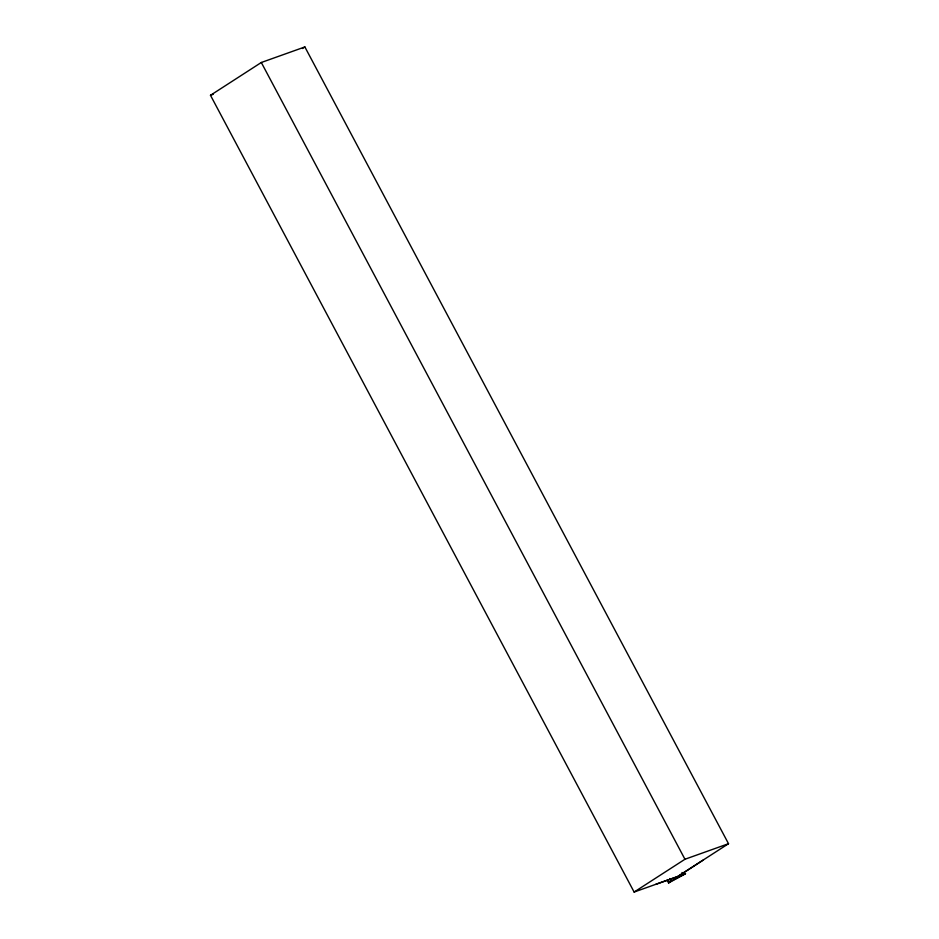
<?xml version="1.0" encoding="UTF-8"?>
<svg xmlns="http://www.w3.org/2000/svg" width="939" height="939" viewBox="0 0 939 939"><rect width="100%" height="100%" fill="white"/><g stroke="black" fill="none" stroke-linecap="round" stroke-linejoin="round"><path stroke-width="1.41" d="M667.206 880.371L668.58 882.953L670.986 881.122L669.613 878.54M670.986 881.122L685.587 873.646L668.58 882.953M677.688 876.51L634.13 892.05L210.489 95.297L261.312 62.49L304.87 46.95L728.511 843.703L677.43 876.662M302.44 48.511L304.87 46.95M634.13 892.05L684.954 859.255L728.511 843.703M655.903 884.28L677.794 876.545L702.982 860.218M210.489 95.297L213.212 94.323M261.312 62.49L684.954 859.255M681.96 872.507L683.334 875.101M667.523 879.608L668.897 882.191"/></g></svg>
